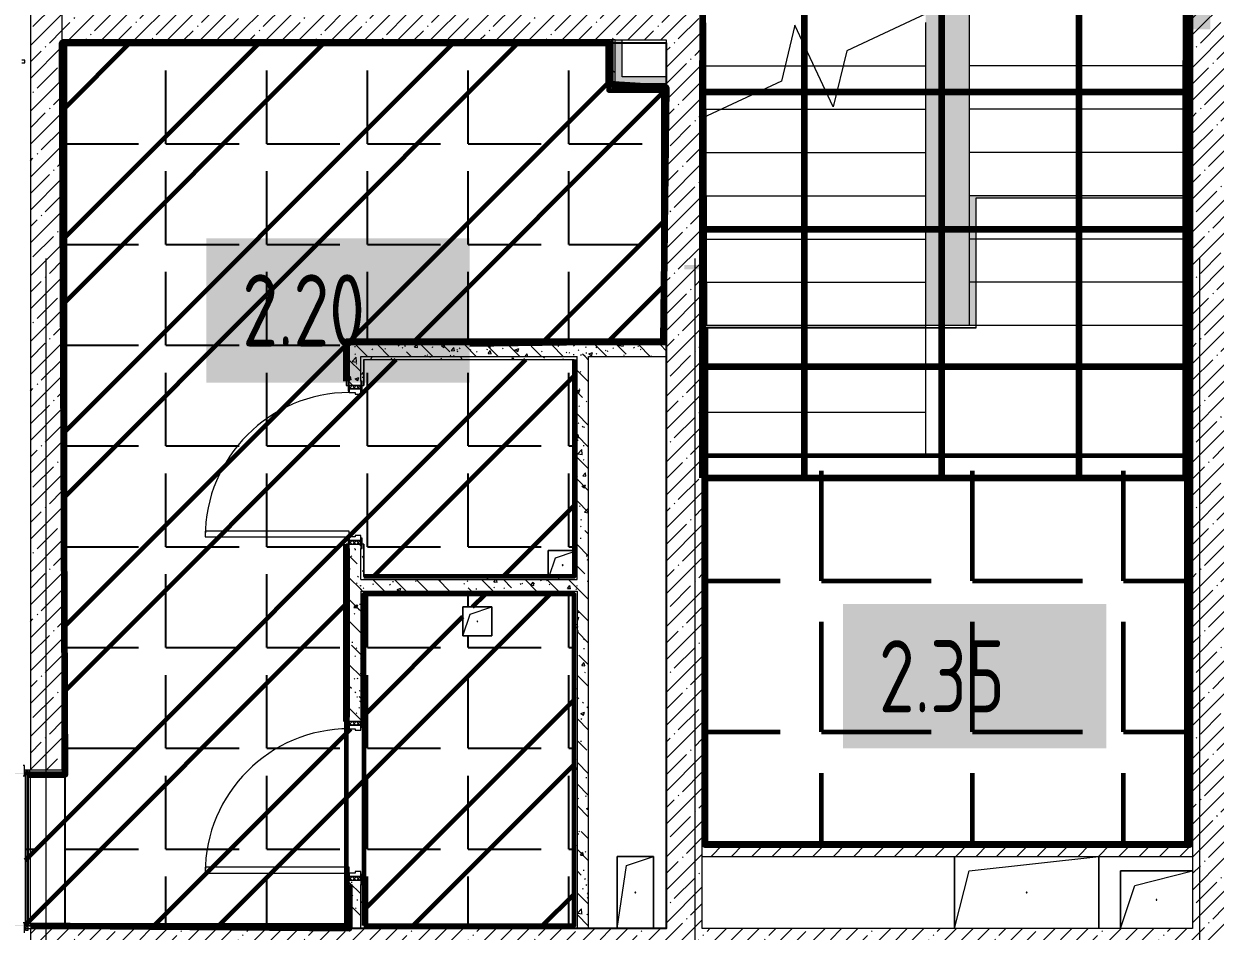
# Model space of a CAD drawing. Header units: millimetres. Extents: x -164500 to 426394, y -51911 to 102118.
# Drawn here: x 233476 to 241740, y 17252 to 23541 of the extents above; entities that cross this region are included whole.
import ezdxf

# ---------------------------------------------------------------- set-up
doc = ezdxf.new("R2010")
doc.units = ezdxf.units.MM
doc.layers.add('1.2) плитка КР3', color=160, linetype='Continuous')
for name, color, linetype, lineweight in [('1.4) Плинтус 5 вып', 6, 'Continuous', 60), ('196 1-3 этаж гидро изол', 6, 'Continuous', 60), ('336 лестницы', 150, 'Continuous', 120), ('370 ПК-1', 200, 'Continuous', 120), ('374 ПК-4', 211, 'Continuous', 120), ('469 плитка КР10 лестницы', 130, 'Continuous', 60), ('A-DOOR-2', 7, 'Continuous', 5), ('A-DOOR-FRAM-2', 7, 'Continuous', 5), ('A-FLOR', 7, 'Continuous', 9), ('A-GENM', 7, 'Continuous', 9), ('A-WALL', 7, 'Continuous', 5), ('I-WALL', 7, 'Continuous', 5), ('S-STRS', 7, 'Continuous', 9), ('S-STRS-MBND', 7, 'Continuous', 9), ('Оси', 7, 'Continuous', 9)]:
    doc.layers.add(name, color=color, linetype=linetype, lineweight=lineweight)
doc.layers.add('A-AREA-PATT-2', color=7, linetype='Continuous', lineweight=5, true_color=0xcde0ef, transparency=1)
for name, color, linetype, lineweight, true_color in [('A-DOOR-1', 7, 'Continuous', 5, 0xc0c0c0), ('A-DOOR-FRAM-1', 7, 'Continuous', 5, 0xc0c0c0), ('A-WALL-1', 9, 'Continuous', 5, 0x808080), ('A-WALL-FNSH-1', 9, 'Continuous', 5, 0x808080)]:
    doc.layers.add(name, color=color, linetype=linetype, lineweight=lineweight, true_color=true_color)
doc.styles.add('СПДС', font='ГОСТ тип А.ttf', dxfattribs={"width": 0.9})
pattern_1 = [(45, (148772.12, -0.94), (-114.04925, 114.04925), []), (45, (148886.17, -0.94), (-114.04925, 114.04925), [201.612, -40.322, 6.706, -33.617])]
pattern_2 = [(135, (148772.12, -0.94), (-150.8683, -150.8683), [213.36, -35.56, 7.112, -35.56]), (135, (148772.12, 149.83), (-150.8683, -150.8683), []), (50, (148772.12, -0.94), (255.05767, -22.3145), [26.67, -293.37]), (355, (148772.12, -0.94), (-49.3404, 267.47914), [21.336, -234.696]), (100.451, (148793.38, -2.8), (205.71947, 245.16356), [22.666, -249.326]), (46.184, (148772.12, 70.18), (379.511, -58.86), [40.005, -440.055]), (96.636, (148803.75, 65.27), (332.3634, 346.3991), [33.999, -373.989]), (351.184, (148772.12, 70.18), (332.3669, 346.3953), [32.004, -352.044]), (21, (148807.68, 52.4), (212.26017, -143.1711), [26.67, -293.37]), (326, (148807.68, 52.4), (86.5224, 257.8632), [21.336, -234.696]), (71.451, (148825.37, 40.47), (298.78395, 114.6901), [22.666, -249.326]), (37.5, (148772.12, -0.94), (4.32385, 118.37751), [6.706, -225.146, 6.706, -231.546, -235.585]), (37.5, (148772.12, -0.94), (4.32385, 118.37751), [-470.103, 6.706, -228.879]), (7.5, (148772.12, -0.94), (93.54758, 140.2533), [6.706, -129.134, 6.706, -219.812, -89.789]), (7.5, (148772.12, -0.94), (93.54758, 140.2533), [-362.356, 6.706, -83.083]), (327.5, (148692.82, -0.94), (189.82734, -8.02019), [6.706, -82.194, 6.706, -270.662, -368.046]), (327.5, (148692.82, -0.94), (189.82734, -8.02019), [-366.268, 6.706, -361.34]), (317.5, (148657.26, -0.94), (207.38114, 35.59764), [6.706, -108.864, 6.706, -177.495, -261.366]), (317.5, (148657.26, -0.94), (207.38114, 35.59764), [-299.771, 6.706, -254.66])]
pattern_3 = [(0, (148772.123, -0.94), (243.84, 60.96), [20.117, -162.763, 20.117, -162.763, -975.36]), (0, (148772.123, -0.94), (243.84, 60.96), [-365.76, 20.117, -345.643, 20.117, -162.763, -426.72]), (0, (148772.123, -0.94), (243.84, 60.96), [-914.4, 20.117, -101.803, 20.117, -284.683]), (120, (148863.563, 29.54), (-174.71291, 180.691634), [20.117, -162.763, 20.117, -162.763, -975.36]), (120, (148863.563, 29.54), (-174.71291, 180.691634), [-365.76, 20.117, -345.643, 20.117, -162.763, -426.72]), (120, (148863.563, 29.54), (-174.71291, 180.691634), [-914.4, 20.117, -101.803, 20.117, -284.683]), (240, (148894.043, 151.46), (-69.12709, -241.651634), [20.117, -162.763, 20.117, -162.763, -975.36]), (240, (148894.043, 151.46), (-69.12709, -241.651634), [-365.76, 20.117, -345.643, 20.117, -162.763, -426.72]), (240, (148894.043, 151.46), (-69.12709, -241.651634), [-914.4, 20.117, -101.803, 20.117, -284.683])]
pattern_4 = [(45, (148772.12, -0.94), (-212.132, 212.132), []), (135, (148772.12, -0.94), (-212.132, -212.132), [])]

# ---------------------------------------------------------------- blocks, each defined once
blk = doc.blocks.new('GM_Отверстие прямоугольное _в плите_ - Отверстие-21984622-Объем проектирования 2 этажа')
at = {"layer": 'A-GENM'}
for p, q in [((-500, -250), (-500, 250)), ((-500, 250), (-500, -250)), ((-400, 150), (500, 250)), ((500, 250), (500, -250)), ((500, -250), (500, 250)), ((-500, -250), (-400, 150))]:
    blk.add_line(p, q, dxfattribs=at)
for start, end in [(360, 180), (180, 360)]:
    blk.add_arc((0, 0), 2.5, start, end, dxfattribs=at)
blk = doc.blocks.new('GM_Отверстие прямоугольное _в плите_ - Отверстие-V383-Объем проектирования 2 этажа')
at = {"layer": 'A-GENM'}
for p, q in [((-125, -250), (-125, 250)), ((-125, 250), (125, 250)), ((125, 250), (-125, 250)), ((-125, 250), (-125, -250)), ((-62.5, 187.5), (125, 250)), ((125, 250), (125, -250)), ((125, -250), (125, 250)), ((-125, -250), (-62.5, 187.5))]:
    blk.add_line(p, q, dxfattribs=at)
for start, end in [(360, 180), (180, 360)]:
    blk.add_arc((0, 0), 2.5, start, end, dxfattribs=at)
blk = doc.blocks.new('GM_Отверстие прямоугольное _в плите_ - Отверстие-V385-Объем проектирования 2 этажа')
at = {"layer": 'A-GENM'}
for p, q in [((-100, -80), (-100, 100)), ((-100, 100), (80, 100)), ((80, 100), (-100, 100)), ((-100, 100), (-100, -80)), ((-50, 50), (80, 93.3)), ((-93.3, -80), (-50, 50))]:
    blk.add_line(p, q, dxfattribs=at)
for start, end in [(360, 180), (180, 360)]:
    blk.add_arc((0, 0), 2.5, start, end, dxfattribs=at)
blk = doc.blocks.new('GM_Отверстие прямоугольное _в плите_ - Отверстие-21604341-Объем проектирования 2 этажа')
at = {"layer": 'A-GENM'}
for p, q in [((-100, -100), (-100, 100)), ((-100, 100), (100, 100)), ((100, 100), (-100, 100)), ((-100, 100), (-100, -100)), ((-50, 50), (100, 100)), ((100, 100), (100, -100)), ((100, -100), (100, 100)), ((-100, -100), (-50, 50)), ((100, -100), (-100, -100)), ((-100, -100), (100, -100))]:
    blk.add_line(p, q, dxfattribs=at)
for start, end in [(360, 180), (180, 360)]:
    blk.add_arc((0, 0), 2.5, start, end, dxfattribs=at)
blk = doc.blocks.new('GM_Отверстие прямоугольное _в плите_ - Отверстие-21958731-Объем проектирования 2 этажа')
at = {"layer": 'A-GENM'}
for p, q in [((-250, -200), (-250, 200)), ((-250, 200), (250, 200)), ((250, 200), (-250, 200)), ((-250, 200), (-250, -200)), ((-150, 100), (250, 200)), ((-250, -200), (-150, 100))]:
    blk.add_line(p, q, dxfattribs=at)
for start, end in [(360, 180), (180, 360)]:
    blk.add_arc((0, 0), 2.5, start, end, dxfattribs=at)

msp = doc.modelspace()

# ---------------------------------------------------------------- hatches: boundary and pattern name
at = {"layer": '1.2) плитка КР3'}
h = msp.add_hatch(dxfattribs=at)
h.set_pattern_fill('ANGLE', color=256, scale=100)
h.set_pattern_definition([(0, (233763.1, 23408.06), (0, 698.5), [508, -190.5]), (90, (233763.1, 23408.06), (-698.5, 4e-14), [508, -190.5])])
h.paths.add_polyline_path([(237531.123, 23408.058), (233763.123, 23408.058), (233763.123, 17290.059), (235712.836, 17290.059), (235712.836, 17604.481), (235729.086, 17654.481), (235773.836, 17654.481), (235773.836, 17664.481), (235813.836, 17664.481), (235813.836, 17644.481), (235821.836, 17644.481), (235821.836, 17604.481), (235833.836, 17604.481), (235834.836, 17604.481), (235834.836, 17290.059), (237292.836, 17290.059), (237292.836, 19588.058), (235834.836, 19588.058), (235834.836, 18704.481), (235821.836, 18664.481), (235813.836, 18664.481), (235813.836, 18644.481), (235773.836, 18644.481), (235773.836, 18654.481), (235733.836, 18654.481), (235733.836, 18664.481), (235725.836, 18664.481), (235725.836, 18704.481), (235713.836, 18704.481), (235712.836, 18704.481), (235712.836, 19934.896), (235729.086, 19984.896), (235773.836, 19984.896), (235773.836, 19994.896), (235813.836, 19994.896), (235813.836, 19974.896), (235821.836, 19974.896), (235821.836, 19934.896), (235833.836, 19934.896), (235834.836, 19934.896), (235834.836, 19710.058), (237113.836, 19710.058), (237113.836, 19889.058), (237292.836, 19889.058), (237292.836, 21213.896), (235834.836, 21213.896), (235834.836, 21034.896), (235821.836, 20994.896), (235813.836, 20994.896), (235813.836, 20974.896), (235773.836, 20974.896), (235773.836, 20984.896), (235733.836, 20984.896), (235733.836, 20994.896), (235725.836, 20994.896), (235725.836, 21034.896), (235713.836, 21034.896), (235712.836, 21034.896), (235712.836, 21335.896), (237911.123, 21335.896), (237911.123, 23078.058), (237531.123, 23078.058)])
h.paths.add_polyline_path([(236522.123, 19499.058), (236722.123, 19499.058), (236722.123, 19299.058), (236522.123, 19299.058)], flags=16)
h.paths.add_polyline_path([(236624.623, 19399.058, -1), (236619.623, 19399.058, -1)], flags=0)
h.paths.add_polyline_path([(233763.123, 18347.558), (233487.123, 18347.558), (233487.123, 17290.059), (233763.123, 17290.059)])
at = {"layer": '196 1-3 этаж гидро изол'}
h = msp.add_hatch(dxfattribs=at)
h.set_pattern_fill('ANSI32', color=256, scale=100)
h.set_pattern_definition([(45, (233763.1, 23408.1), (-673.52, 673.52), []), (45, (234212.1, 23408.1), (-673.52, 673.52), [])])
h.paths.add_polyline_path([(237531.123, 23408.058), (233763.123, 23408.058), (233763.123, 17290.059), (235712.836, 17290.059), (235712.836, 17604.481), (235729.086, 17654.481), (235773.836, 17654.481), (235773.836, 17664.481), (235813.836, 17664.481), (235813.836, 17644.481), (235821.836, 17644.481), (235821.836, 17604.481), (235833.836, 17604.481), (235834.836, 17604.481), (235834.836, 17290.059), (237292.836, 17290.059), (237292.836, 19588.058), (235834.836, 19588.058), (235834.836, 18704.481), (235821.836, 18664.481), (235813.836, 18664.481), (235813.836, 18644.481), (235773.836, 18644.481), (235773.836, 18654.481), (235733.836, 18654.481), (235733.836, 18664.481), (235725.836, 18664.481), (235725.836, 18704.481), (235713.836, 18704.481), (235712.836, 18704.481), (235712.836, 19934.896), (235729.086, 19984.896), (235773.836, 19984.896), (235773.836, 19994.896), (235813.836, 19994.896), (235813.836, 19974.896), (235821.836, 19974.896), (235821.836, 19934.896), (235833.836, 19934.896), (235834.836, 19934.896), (235834.836, 19710.058), (237113.836, 19710.058), (237113.836, 19889.058), (237292.836, 19889.058), (237292.836, 21213.896), (235834.836, 21213.896), (235834.836, 21034.896), (235821.836, 20994.896), (235813.836, 20994.896), (235813.836, 20974.896), (235773.836, 20974.896), (235773.836, 20984.896), (235733.836, 20984.896), (235733.836, 20994.896), (235725.836, 20994.896), (235725.836, 21034.896), (235713.836, 21034.896), (235712.836, 21034.896), (235712.836, 21335.896), (237911.123, 21335.896), (237911.123, 23078.058), (237531.123, 23078.058)])
h.paths.add_polyline_path([(236522.123, 19499.058), (236722.123, 19499.058), (236722.123, 19299.058), (236522.123, 19299.058)], flags=16)
h.paths.add_polyline_path([(236624.623, 19399.058, -1), (236619.623, 19399.058, -1)], flags=0)
h.paths.add_polyline_path([(233763.123, 18347.558), (233487.123, 18347.558), (233487.123, 17290.059), (233763.123, 17290.059)])
at = {"layer": '336 лестницы'}
h = msp.add_hatch(dxfattribs=at)
h.set_pattern_fill('ANSI37', color=256, scale=300, angle=45)
h.set_pattern_definition([(90, (205553.1, 26879), (-952.5, 0), []), (180, (205553.1, 26879), (-6e-14, -952.5), [])])
h.paths.add_polyline_path([(238182.123, 20392.834), (241535.842, 20392.834), (241538.167, 26183.416), (238184.449, 26183.416)])
at = {"layer": '469 плитка КР10 лестницы'}
h = msp.add_hatch(dxfattribs=at)
h.set_pattern_fill('ANGLE', color=256, scale=150)
h.set_pattern_definition([(0, (354260.5, 27014.1), (0, 1047.75), [762, -285.75]), (90, (354260.5, 27014.1), (-1047.75, 6e-14), [762, -285.75])])
h.paths.add_polyline_path([(238203.123, 20549.058), (241539.236, 20549.058), (241539.236, 17849.059), (238203.123, 17849.059)])
at = {"layer": 'A-AREA-PATT-2'}
h = msp.add_hatch(color=256, dxfattribs=at)
h.paths.add_polyline_path([(240003.176, 21449.058), (240082.123, 21449.058), (240082.123, 22334.058), (241561.623, 22334.058), (241561.623, 22349.058), (240032.123, 22349.058), (240032.123, 25349.058), (239732.123, 25349.058), (239732.123, 21449.058)])
h.paths.add_polyline_path([(238125.999, 21838.564), (238182.123, 21838.564), (238182.123, 21869.469), (238057.123, 21869.469), (238057.123, 21838.564)])
h.paths.add_polyline_path([(241582.123, 23503.648), (241707.123, 23503.648), (241707.123, 24028.648), (241582.123, 24028.648), (241582.123, 23954.679)])
h.paths.add_polyline_path([(238743.29, 26394.058), (241561.623, 26394.058), (241561.623, 26418.558), (238202.623, 26418.558), (238202.623, 26394.058), (238652.29, 26394.058)])
h = msp.add_hatch(color=256, dxfattribs=at)
h.paths.add_polyline_path([(233362.123, 17289.559), (233472.123, 17289.559), (233472.123, 17294.059), (233362.123, 17294.059)])
h.paths.add_polyline_path([(233487.123, 18337.558), (233507.123, 18337.558), (233507.123, 18348.058), (233487.123, 18348.058), (233487.123, 18344.059)])
h.paths.add_polyline_path([(233362.123, 18344.059), (233472.123, 18344.059), (233472.123, 18348.058), (233362.123, 18348.058)])
at = {"layer": 'A-DOOR-2'}
h = msp.add_hatch(dxfattribs=at)
h.set_pattern_fill('FP_199', color=256, angle=90, style=0, pattern_type=2)
h.set_pattern_definition([(225, (235669.151, 22223.807), (14.14214, -14.14214), []), (315, (235669.151, 22223.807), (14.14214, 14.14214), [])])
h.paths.add_polyline_path([(235811.043, 21009.896), (235813.836, 21009.896), (235813.836, 21034.896), (235733.836, 21034.896), (235733.836, 21009.896), (235794.408, 21009.896)])
h = msp.add_hatch(dxfattribs=at)
h.set_pattern_fill('FP_199', color=256, angle=90, style=0, pattern_type=2)
h.set_pattern_definition([(225, (235669.151, 19893.392), (14.14214, -14.14214), []), (315, (235669.151, 19893.392), (14.14214, 14.14214), [])])
h.paths.add_polyline_path([(235811.043, 18679.481), (235813.836, 18679.481), (235813.836, 18704.481), (235733.836, 18704.481), (235733.836, 18679.481), (235794.408, 18679.481)])
at = {"layer": 'A-DOOR-FRAM-2'}
h = msp.add_hatch(dxfattribs=at)
h.set_pattern_fill('FP_200', color=256, angle=90, style=0, pattern_type=2)
h.set_pattern_definition([(135, (235669.151, 20101.012), (-14.1421, -14.1421), []), (225, (235669.151, 20101.012), (14.1421, -14.1421), [])])
h.paths.add_polyline_path([(235733.836, 19934.896), (235813.836, 19934.896), (235811.613, 19959.896), (235733.836, 19959.896)])
h = msp.add_hatch(dxfattribs=at)
h.set_pattern_fill('FP_200', color=256, angle=90, style=0, pattern_type=2)
h.set_pattern_definition([(135, (235669.151, 17770.597), (-14.1421, -14.1421), []), (225, (235669.151, 17770.597), (14.1421, -14.1421), [])])
h.paths.add_polyline_path([(235733.836, 17604.481), (235813.836, 17604.481), (235811.613, 17629.481), (235733.836, 17629.481)])
at = {"layer": 'I-WALL'}
h = msp.add_hatch(dxfattribs=at)
h.set_pattern_fill('FP_1', color=256, style=0, pattern_type=2)
h.set_pattern_definition(pattern_1)
h.paths.add_polyline_path([(233522.123, 18369.059), (233742.123, 18369.059), (233742.123, 27099.058), (233522.123, 27099.058), (233522.123, 18436.813)])
h = msp.add_hatch(dxfattribs=at)
h.set_pattern_fill('FP_1', color=256, style=0, pattern_type=2)
h.set_pattern_definition(pattern_1)
h.paths.add_polyline_path([(238182.123, 17269.059), (238182.123, 27099.058), (237932.123, 27099.058), (237932.123, 17269.059), (238159.44, 17269.059)])
h = msp.add_hatch(dxfattribs=at)
h.set_pattern_fill('FP_1', color=256, style=0, pattern_type=2)
h.set_pattern_definition(pattern_1)
h.paths.add_polyline_path([(241822.123, 21399.059), (241832.123, 21399.059), (241832.123, 27099.058), (241582.123, 27099.058), (241582.123, 21549.059), (241802.123, 21549.059), (241802.123, 21399.059)])
h = msp.add_hatch(dxfattribs=at)
h.set_pattern_fill('FP_1', color=256, style=0, pattern_type=2)
h.set_pattern_definition(pattern_1)
h.paths.add_polyline_path([(237896.821, 23429.058), (237932.123, 23429.058), (237932.123, 23679.058), (233742.123, 23679.058), (233742.996, 23429.058), (237780.533, 23429.058)])
h = msp.add_hatch(dxfattribs=at)
h.set_pattern_fill('FP_191', color=256, style=0, pattern_type=2)
h.set_pattern_definition(pattern_3)
h.paths.add_polyline_path([(234889.595, 23409.058), (237532.123, 23409.058), (237532.123, 23429.058), (233742.123, 23429.058), (233742.123, 23409.058), (234094.011, 23409.058)])
h = msp.add_hatch(dxfattribs=at)
h.set_pattern_fill('FP_191', color=256, style=0, pattern_type=2)
h.set_pattern_definition(pattern_3)
h.paths.add_polyline_path([(233762.123, 18369.059), (233761.896, 23408.07), (233742.123, 23409.058), (233742.123, 18369.059)])
h = msp.add_hatch(dxfattribs=at)
h.set_pattern_fill('FP_191', color=256, style=0, pattern_type=2)
h.set_pattern_definition(pattern_3)
h.paths.add_polyline_path([(237532.123, 23079.058), (237552.123, 23079.058), (237550.941, 23427.817), (237532.123, 23406.95), (237532.123, 23079.434)])
h.paths.add_polyline_path([(237532.123, 23409.058), (237552.123, 23429.058), (237532.123, 23429.058), (237532.123, 23415.901)])
h = msp.add_hatch(dxfattribs=at)
h.set_pattern_fill('FP_192', color=256, style=0, pattern_type=2)
h.set_pattern_definition(pattern_4)
h.paths.add_polyline_path([(237552.123, 23099.058), (237564.623, 23099.058), (237564.623, 23429.058), (237552.123, 23429.058), (237552.123, 23155.73)])
h = msp.add_hatch(dxfattribs=at)
h.set_pattern_fill('FP_192', color=256, style=0, pattern_type=2)
h.set_pattern_definition(pattern_4)
h.paths.add_polyline_path([(237564.623, 23111.558), (237577.123, 23111.558), (237577.123, 23429.058), (237564.623, 23429.058), (237564.623, 23155.73)])
for points in [[(237577.123, 23124.058), (237627.123, 23124.058), (237627.123, 23429.058), (237577.123, 23429.058), (237577.123, 23155.73)], [(237780.533, 23124.058), (237932.123, 23124.058), (237932.123, 23174.058), (237627.123, 23174.058), (237627.123, 23124.058)]]:
    msp.add_hatch(color=256, dxfattribs=at).paths.add_polyline_path(points)
h = msp.add_hatch(dxfattribs=at)
h.set_pattern_fill('FP_191', color=256, style=0, pattern_type=2)
h.set_pattern_definition(pattern_3)
h.paths.add_polyline_path([(237556.383, 23079.058), (237912.123, 23079.058), (237912.123, 23099.058), (237552.123, 23099.058), (237552.123, 23079.058)])
h = msp.add_hatch(dxfattribs=at)
h.set_pattern_fill('FP_192', color=256, style=0, pattern_type=2)
h.set_pattern_definition(pattern_4)
h.paths.add_polyline_path([(237899.108, 23099.058), (237932.123, 23099.058), (237932.123, 23111.558), (237564.623, 23111.558), (237564.623, 23099.058), (237780.533, 23099.058)])
h = msp.add_hatch(dxfattribs=at)
h.set_pattern_fill('FP_192', color=256, style=0, pattern_type=2)
h.set_pattern_definition(pattern_4)
h.paths.add_polyline_path([(237780.533, 23111.558), (237932.123, 23111.558), (237932.123, 23124.058), (237577.123, 23124.058), (237577.123, 23111.558), (237627.123, 23111.558)])
h = msp.add_hatch(dxfattribs=at)
h.set_pattern_fill('FP_191', color=256, style=0, pattern_type=2)
h.set_pattern_definition(pattern_3)
h.paths.add_polyline_path([(237932.123, 21334.896), (237932.123, 23099.058), (237912.123, 23078.058), (237912.123, 21335.896), (237927.818, 21335.111)])
h.paths.add_polyline_path([(237912.123, 23079.058), (237932.123, 23099.058), (237912.123, 23099.058)])
h = msp.add_hatch(dxfattribs=at)
h.set_pattern_fill('FP_1', color=256, style=0, pattern_type=2)
h.set_pattern_definition(pattern_1)
h.paths.add_polyline_path([(241755.572, 13619.059), (241772.123, 13619.059), (241772.123, 13627.059), (241802.123, 13627.059), (241802.123, 21549.059), (241582.123, 21549.059), (241582.123, 13619.059)])
h = msp.add_hatch(dxfattribs=at)
h.set_pattern_fill('FP_191', color=256, style=0, pattern_type=2)
h.set_pattern_definition(pattern_3)
h.paths.add_polyline_path([(235733.836, 17289.059), (235733.836, 17574.481), (235725.836, 17574.481), (235725.836, 17604.481), (235713.836, 17604.481), (235713.836, 17289.059), (235725.836, 17289.059)])
h.paths.add_polyline_path([(235725.836, 18704.481), (235725.836, 18734.481), (235733.836, 18734.481), (235733.349, 19904.896), (235725.836, 19904.896), (235725.836, 19934.896), (235713.836, 19934.896), (235713.836, 18704.481)])
h.paths.add_polyline_path([(235725.836, 21034.896), (235725.836, 21064.896), (235733.836, 21064.896), (235733.836, 21334.896), (235713.836, 21334.896), (235713.836, 21034.896)])
h = msp.add_hatch(dxfattribs=at)
h.set_pattern_fill('FP_191', color=256, style=0, pattern_type=2)
h.set_pattern_definition(pattern_3)
h.paths.add_polyline_path([(237932.123, 21314.896), (237930.681, 21334.896), (235733.836, 21334.896), (235733.836, 21314.896), (237780.533, 21314.896)])
h = msp.add_hatch(dxfattribs=at)
h.set_pattern_fill('FP_41', color=256, style=0, pattern_type=2)
h.set_pattern_definition(pattern_2)
h.paths.add_polyline_path([(237932.123, 21234.896), (237932.123, 21314.896), (235733.836, 21314.896), (235733.836, 21234.896), (237912.123, 21234.896)])
h = msp.add_hatch(dxfattribs=at)
h.set_pattern_fill('FP_41', color=256, style=0, pattern_type=2)
h.set_pattern_definition(pattern_2)
h.paths.add_polyline_path([(235733.836, 17269.059), (235813.836, 17269.059), (235813.836, 17604.481), (235733.836, 17604.481), (235733.836, 17289.059)])
h.paths.add_polyline_path([(235733.836, 18704.481), (235813.836, 18704.481), (235813.836, 19934.896), (235733.836, 19934.896), (235733.836, 18734.481)])
h.paths.add_polyline_path([(235733.836, 21034.896), (235813.836, 21034.896), (235813.836, 21234.896), (235733.836, 21234.896), (235733.836, 21064.896)])
h = msp.add_hatch(dxfattribs=at)
h.set_pattern_fill('FP_191', color=256, style=0, pattern_type=2)
h.set_pattern_definition(pattern_3)
h.paths.add_polyline_path([(235813.836, 19689.058), (235833.836, 19710.058), (235833.836, 19934.896), (235821.836, 19934.896), (235821.836, 19904.896), (235813.836, 19904.896), (235813.836, 19709.058)])
h.paths.add_polyline_path([(235833.836, 19689.058), (235833.836, 19709.058), (235813.836, 19689.058), (235822.88, 19689.058)])
h.paths.add_polyline_path([(235813.836, 21234.896), (235833.836, 21214.896), (235833.836, 21234.896)])
h.paths.add_polyline_path([(235821.836, 21034.896), (235833.836, 21034.896), (235832.884, 21214.896), (235813.836, 21234.896), (235813.836, 21064.896), (235821.836, 21064.896), (235821.836, 21035.963)])
h = msp.add_hatch(dxfattribs=at)
h.set_pattern_fill('FP_191', color=256, style=0, pattern_type=2)
h.set_pattern_definition(pattern_3)
h.paths.add_polyline_path([(235833.836, 21214.896), (237292.836, 21214.896), (237293.557, 21234.896), (235833.836, 21234.896)])
h = msp.add_hatch(dxfattribs=at)
h.set_pattern_fill('FP_191', color=256, style=0, pattern_type=2)
h.set_pattern_definition(pattern_3)
h.paths.add_polyline_path([(237313.836, 19709.058), (237313.836, 21234.896), (237293.836, 21213.896), (237293.836, 19710.058), (237309.691, 19709.266)])
h.paths.add_polyline_path([(237293.836, 21214.896), (237313.836, 21234.896), (237293.836, 21234.896), (237293.836, 21232.23)])
h = msp.add_hatch(dxfattribs=at)
h.set_pattern_fill('FP_41', color=256, style=0, pattern_type=2)
h.set_pattern_definition(pattern_2)
h.paths.add_polyline_path([(237393.836, 16179.059), (237393.836, 17049.059), (237313.836, 17049.059), (237313.836, 16179.059), (237366.073, 16179.059)])
h.paths.add_polyline_path([(237393.836, 17269.059), (237393.836, 21234.896), (237313.836, 21234.896), (237313.836, 17269.059)])
h = msp.add_hatch(dxfattribs=at)
h.set_pattern_fill('FP_41', color=256, style=0, pattern_type=2)
h.set_pattern_definition(pattern_2)
h.paths.add_polyline_path([(237313.836, 19609.058), (237313.836, 19689.058), (235813.836, 19689.058), (235813.836, 19609.058), (237313.147, 19609.058)])
h = msp.add_hatch(dxfattribs=at)
h.set_pattern_fill('FP_191', color=256, style=0, pattern_type=2)
h.set_pattern_definition(pattern_3)
h.paths.add_polyline_path([(237313.836, 19689.058), (237313.836, 19709.058), (237293.836, 19709.058), (237312.84, 19690.055)])
h.paths.add_polyline_path([(237313.836, 19689.058), (237292.836, 19709.058), (235833.836, 19709.058), (235833.836, 19689.058), (237312.788, 19689.058)])
h = msp.add_hatch(dxfattribs=at)
h.set_pattern_fill('FP_191', color=256, style=0, pattern_type=2)
h.set_pattern_definition(pattern_3)
h.paths.add_polyline_path([(237313.836, 19609.058), (235813.836, 19609.058), (235813.836, 19589.058), (237293.836, 19590.011), (237313.169, 19608.423)])
h.paths.add_polyline_path([(237313.836, 19589.058), (237313.17, 19608.392), (237293.836, 19589.058), (237312.852, 19589.058)])
h = msp.add_hatch(dxfattribs=at)
h.set_pattern_fill('FP_191', color=256, style=0, pattern_type=2)
h.set_pattern_definition(pattern_3)
h.paths.add_polyline_path([(235813.836, 17269.059), (235833.836, 17290.059), (235833.836, 17604.481), (235821.836, 17604.481), (235821.836, 17574.481), (235813.836, 17574.481), (235813.836, 17289.059)])
h.paths.add_polyline_path([(235833.836, 17269.059), (235833.836, 17289.059), (235813.836, 17269.059)])
h.paths.add_polyline_path([(235821.836, 18704.481), (235833.836, 18704.481), (235833.836, 19588.058), (235813.836, 19589.058), (235814.516, 18734.481), (235821.836, 18734.481)])
h = msp.add_hatch(dxfattribs=at)
h.set_pattern_fill('FP_191', color=256, style=0, pattern_type=2)
h.set_pattern_definition(pattern_3)
h.paths.add_polyline_path([(237313.836, 17289.059), (237312.852, 19589.058), (237293.836, 19589.058), (237293.836, 17290.059), (237305.708, 17289.465)])
h = msp.add_hatch(dxfattribs=at)
h.set_pattern_fill('FP_191', color=256, style=0, pattern_type=2)
h.set_pattern_definition(pattern_3)
h.paths.add_polyline_path([(233521.229, 18348.558), (233762.123, 18348.558), (233762.123, 18368.558), (233480.123, 18368.558), (233480.123, 18348.558)])
h = msp.add_hatch(dxfattribs=at)
h.set_pattern_fill('FP_22', color=256, style=0, pattern_type=2)
h.set_pattern_definition([(45, (148772.12, -0.94), (-70.71068, 70.71068), [])])
h.paths.add_polyline_path([(239662.836, 17769.059), (241582.123, 17769.059), (241582.123, 17849.059), (238182.123, 17849.059), (238182.123, 17769.059), (239430.101, 17769.059)])
h = msp.add_hatch(dxfattribs=at)
h.set_pattern_fill('FP_191', color=256, style=0, pattern_type=2)
h.set_pattern_definition(pattern_3)
h.paths.add_polyline_path([(233480.123, 17269.059), (235733.836, 17269.059), (235712.836, 17289.059), (233480.123, 17288.969)])
h.paths.add_polyline_path([(235733.836, 17269.059), (235733.836, 17289.059), (235713.836, 17289.059), (235729.79, 17273.105)])
h = msp.add_hatch(dxfattribs=at)
h.set_pattern_fill('FP_191', color=256, style=0, pattern_type=2)
h.set_pattern_definition(pattern_3)
h.paths.add_polyline_path([(236401.516, 17269.059), (237313.836, 17269.059), (237313.836, 17289.059), (235833.836, 17289.059), (235833.836, 17269.059), (236369.623, 17269.059)])
h = msp.add_hatch(dxfattribs=at)
h.set_pattern_fill('FP_1', color=256, style=0, pattern_type=2)
h.set_pattern_definition(pattern_1)
h.paths.add_polyline_path([(233742.123, 16079.059), (233742.123, 17269.059), (233522.123, 17269.059), (233522.123, 16079.059)])
h = msp.add_hatch(dxfattribs=at)
h.set_pattern_fill('FP_1', color=256, style=0, pattern_type=2)
h.set_pattern_definition(pattern_1)
h.paths.add_polyline_path([(235042.123, 17049.059), (235262.123, 17049.059), (235262.123, 17269.059), (233742.123, 17269.059), (233742.123, 17049.059), (234889.595, 17049.059)])
h = msp.add_hatch(dxfattribs=at)
h.set_pattern_fill('FP_1', color=256, style=0, pattern_type=2)
h.set_pattern_definition(pattern_1)
h.paths.add_polyline_path([(238322.123, 17049.059), (241582.123, 17049.059), (241582.123, 17269.059), (235262.123, 17269.059), (235262.123, 17049.059), (238203.123, 17049.059)])

# ---------------------------------------------------------------- linework, layer by layer
at = {"layer": '1.2) плитка КР3'}
for points in [[(233763.123, 23408.058), (237932.123, 23408.058), (237932.123, 17269.059), (233763.123, 17269.059)], [(233763.123, 18347.558), (233487.123, 18347.558), (233487.123, 17290.059), (233763.123, 17290.059)]]:
    msp.add_lwpolyline(points, close=True, dxfattribs=at)
msp.add_lwpolyline([(233507.123, 17329.059), (233507.123, 18357.558)], dxfattribs=at)
at = {"layer": '1.4) Плинтус 5 вып'}
msp.add_lwpolyline([(238203.123, 21450), (238182.123, 26849.058), (241279.623, 26828.058), (241279.623, 26419.058), (241561.123, 26419.058), (241561.123, 25349.058)], dxfattribs=at)
at = {"layer": '196 1-3 этаж гидро изол'}
for points in [[(233763.123, 18348.558), (233763.123, 23408.058), (237531.123, 23408.058), (237531.123, 23078.058), (237911.123, 23078.058), (237911.123, 21334.896), (236569.374, 21314.896)], [(237293.836, 21213.896), (237293.836, 19710.058), (235834.836, 19710.058)], [(235712.836, 19904.896), (235712.836, 17290.059), (233632.123, 17290.059)]]:
    msp.add_lwpolyline(points, dxfattribs=at)
msp.add_lwpolyline([(235834.836, 17290.059), (237292.836, 17290.059), (237292.836, 19588.058), (235834.836, 19588.058)], close=True, dxfattribs=at)
at = {"layer": '336 лестницы'}
msp.add_lwpolyline([(238182.123, 20392.834), (241535.842, 20392.834), (241538.167, 26183.416), (238184.449, 26183.416)], close=True, dxfattribs=at)
at = {"layer": '370 ПК-1'}
for points in [[(233507.123, 18337.558), (233763.123, 18337.558), (233742.123, 23409.058), (237531.123, 23408.058), (237532.123, 23124.058), (237932.123, 23099.058), (237911.123, 21335.896), (235712.836, 21335.896), (235712.836, 21064.896)], [(235712.836, 19934.896), (235712.836, 18704.481)], [(235733.836, 17574.481), (235733.836, 17269.059), (233522.123, 17289.059)]]:
    msp.add_lwpolyline(points, dxfattribs=at)
at = {"layer": '374 ПК-4'}
msp.add_lwpolyline([(241560.123, 25329.058), (241561.123, 17851.059), (238202.123, 17851.059), (238202.123, 21429.058)], dxfattribs=at)
at = {"layer": '469 плитка КР10 лестницы'}
msp.add_lwpolyline([(238203.123, 20549.058), (241539.236, 20549.058), (241539.236, 17849.059), (238203.123, 17849.059)], close=True, dxfattribs=at)
at = {"layer": 'A-DOOR-1'}
for p, q in [((235733.836, 20024.896), (234733.836, 20024.896)), ((234733.836, 20024.896), (234733.836, 19984.896)), ((235733.836, 19984.896), (235733.836, 20024.896)), ((234733.836, 19984.896), (235733.836, 19984.896)), ((235733.836, 17694.481), (234733.836, 17694.481)), ((234733.836, 17694.481), (234733.836, 17654.481)), ((235733.836, 17654.481), (235733.836, 17694.481)), ((234733.836, 17654.481), (235733.836, 17654.481))]:
    msp.add_line(p, q, dxfattribs=at)
for centre in [(235733.836, 19984.896), (235733.836, 17654.481)]:
    msp.add_arc(centre, 1000, 90, 180, dxfattribs=at)
at = {"layer": 'A-DOOR-FRAM-1'}
for p, q in [((235733.836, 21064.896), (235725.836, 21064.896)), ((235725.836, 21064.896), (235725.836, 20994.896)), ((235725.836, 20994.896), (235733.836, 20994.896)), ((235733.836, 20994.896), (235733.836, 21064.896)), ((235813.836, 21034.896), (235733.836, 21034.896)), ((235733.836, 21034.896), (235733.836, 21009.896)), ((235813.836, 21009.896), (235733.836, 21009.896)), ((235733.836, 21009.896), (235733.836, 20984.896)), ((235733.836, 21009.896), (235813.836, 21009.896)), ((235734.836, 21009.896), (235733.836, 21009.896)), ((235733.836, 21009.896), (235733.836, 20994.896)), ((235733.836, 20994.896), (235734.836, 20994.896)), ((235734.836, 20994.896), (235734.836, 21009.896)), ((235813.836, 21009.896), (235812.836, 21009.896)), ((235812.836, 21009.896), (235812.836, 20994.896)), ((235812.836, 20994.896), (235813.836, 20994.896)), ((235821.836, 21064.896), (235813.836, 21064.896)), ((235813.836, 21064.896), (235813.836, 20994.896)), ((235813.836, 21009.896), (235813.836, 21034.896)), ((235813.836, 20974.896), (235813.836, 21009.896)), ((235813.836, 20994.896), (235813.836, 21009.896)), ((235813.836, 20994.896), (235821.836, 20994.896)), ((235821.836, 20994.896), (235821.836, 21064.896)), ((235733.836, 20984.896), (235773.836, 20984.896)), ((235773.836, 20984.896), (235773.836, 20974.896)), ((235773.836, 20974.896), (235813.836, 20974.896)), ((235733.836, 19974.896), (235725.836, 19974.896)), ((235725.836, 19974.896), (235725.836, 19904.896)), ((235733.836, 19984.896), (235733.836, 19959.896)), ((235773.836, 19984.896), (235733.836, 19984.896)), ((235734.836, 19974.896), (235733.836, 19974.896)), ((235733.836, 19974.896), (235733.836, 19959.896)), ((235733.836, 19904.896), (235733.836, 19974.896)), ((235733.836, 19959.896), (235813.836, 19959.896)), ((235813.836, 19959.896), (235733.836, 19959.896)), ((235733.836, 19959.896), (235733.836, 19934.896)), ((235733.836, 19959.896), (235734.836, 19959.896)), ((235733.836, 19934.896), (235813.836, 19934.896)), ((235734.836, 19959.896), (235734.836, 19974.896)), ((235813.836, 19994.896), (235773.836, 19994.896)), ((235773.836, 19994.896), (235773.836, 19984.896)), ((235813.836, 19974.896), (235812.836, 19974.896)), ((235812.836, 19974.896), (235812.836, 19959.896)), ((235812.836, 19959.896), (235813.836, 19959.896)), ((235813.836, 19959.896), (235813.836, 19994.896)), ((235813.836, 19959.896), (235813.836, 19974.896)), ((235821.836, 19974.896), (235813.836, 19974.896)), ((235813.836, 19974.896), (235813.836, 19904.896)), ((235813.836, 19934.896), (235813.836, 19959.896)), ((235821.836, 19904.896), (235821.836, 19974.896)), ((235725.836, 19904.896), (235733.836, 19904.896)), ((235813.836, 19904.896), (235821.836, 19904.896)), ((235733.836, 18734.481), (235725.836, 18734.481)), ((235725.836, 18734.481), (235725.836, 18664.481)), ((235733.836, 18664.481), (235733.836, 18734.481)), ((235813.836, 18704.481), (235733.836, 18704.481)), ((235733.836, 18704.481), (235733.836, 18679.481)), ((235813.836, 18679.481), (235733.836, 18679.481)), ((235733.836, 18679.481), (235733.836, 18654.481)), ((235733.836, 18679.481), (235813.836, 18679.481)), ((235734.836, 18679.481), (235733.836, 18679.481)), ((235733.836, 18679.481), (235733.836, 18664.481)), ((235734.836, 18664.481), (235734.836, 18679.481)), ((235813.836, 18679.481), (235812.836, 18679.481)), ((235812.836, 18679.481), (235812.836, 18664.481)), ((235821.836, 18734.481), (235813.836, 18734.481)), ((235813.836, 18734.481), (235813.836, 18664.481)), ((235813.836, 18679.481), (235813.836, 18704.481)), ((235813.836, 18644.481), (235813.836, 18679.481)), ((235813.836, 18664.481), (235813.836, 18679.481)), ((235821.836, 18664.481), (235821.836, 18734.481)), ((235725.836, 18664.481), (235733.836, 18664.481)), ((235733.836, 18664.481), (235734.836, 18664.481)), ((235733.836, 18654.481), (235773.836, 18654.481)), ((235773.836, 18654.481), (235773.836, 18644.481)), ((235773.836, 18644.481), (235813.836, 18644.481)), ((235812.836, 18664.481), (235813.836, 18664.481)), ((235813.836, 18664.481), (235821.836, 18664.481)), ((233480.123, 18399.059), (233472.123, 18399.059)), ((233480.123, 18329.059), (233480.123, 18399.059)), ((233472.123, 18329.059), (233480.123, 18329.059)), ((235733.836, 17644.481), (235725.836, 17644.481)), ((235725.836, 17644.481), (235725.836, 17574.481)), ((235733.836, 17654.481), (235733.836, 17629.481)), ((235773.836, 17654.481), (235733.836, 17654.481)), ((235734.836, 17644.481), (235733.836, 17644.481)), ((235733.836, 17644.481), (235733.836, 17629.481)), ((235733.836, 17574.481), (235733.836, 17644.481)), ((235733.836, 17629.481), (235813.836, 17629.481)), ((235813.836, 17629.481), (235733.836, 17629.481)), ((235733.836, 17629.481), (235733.836, 17604.481)), ((235733.836, 17629.481), (235734.836, 17629.481)), ((235733.836, 17604.481), (235813.836, 17604.481)), ((235734.836, 17629.481), (235734.836, 17644.481)), ((235813.836, 17664.481), (235773.836, 17664.481)), ((235773.836, 17664.481), (235773.836, 17654.481)), ((235813.836, 17644.481), (235812.836, 17644.481)), ((235812.836, 17644.481), (235812.836, 17629.481)), ((235812.836, 17629.481), (235813.836, 17629.481)), ((235813.836, 17629.481), (235813.836, 17664.481)), ((235813.836, 17629.481), (235813.836, 17644.481)), ((235821.836, 17644.481), (235813.836, 17644.481)), ((235813.836, 17644.481), (235813.836, 17574.481)), ((235813.836, 17604.481), (235813.836, 17629.481)), ((235821.836, 17574.481), (235821.836, 17644.481)), ((235725.836, 17574.481), (235733.836, 17574.481)), ((235813.836, 17574.481), (235821.836, 17574.481)), ((233480.123, 17309.059), (233472.123, 17309.059)), ((233480.123, 17239.059), (233480.123, 17309.059))]:
    msp.add_line(p, q, dxfattribs=at)
at = {"layer": 'A-FLOR'}
for p, q in [((237932.123, 23430), (237932.123, 23185)), ((237932.123, 23429.058), (237932.123, 23184.059)), ((240082.123, 21435), (240082.123, 22335)), ((240082.123, 22335), (241582.123, 22335)), ((240082.123, 21434.058), (240082.123, 22334.058)), ((240082.123, 22334.058), (241582.123, 22334.058)), ((241582.123, 22335), (241582.123, 17871)), ((241582.123, 22334.058), (241582.123, 17870.059)), ((241582.123, 21450), (238182.123, 21450)), ((241582.123, 21449.058), (238182.123, 21449.058)), ((238182.123, 21435), (240082.123, 21435)), ((238182.123, 21434.058), (240082.123, 21434.058)), ((238203.123, 21450), (238203.123, 17871)), ((238203.123, 21449.058), (238203.123, 17870.059)), ((233522.123, 17290), (233522.123, 18349.5)), ((233522.123, 17289.059), (233522.123, 18348.558)), ((241582.123, 17871), (238203.123, 17871)), ((241582.123, 17870.059), (238203.123, 17870.059))]:
    msp.add_line(p, q, dxfattribs=at)
at = {"layer": 'A-WALL'}
for p, q in [((233742.123, 18369.059), (233742.123, 26849.058)), ((237577.123, 23429.058), (233762.123, 23429.058)), ((233762.123, 23429.058), (233762.123, 18369.059)), ((237532.123, 23079.058), (237532.123, 23409.058)), ((237564.623, 23111.558), (237564.623, 23429.058)), ((237577.123, 23124.058), (237577.123, 23429.058)), ((237912.123, 23079.058), (237532.123, 23079.058)), ((237932.123, 23111.558), (237564.623, 23111.558)), ((237932.123, 23124.058), (237577.123, 23124.058)), ((237912.123, 23079.058), (237912.123, 21334.896)), ((237932.123, 23111.558), (237932.123, 21334.896)), ((235733.836, 21314.896), (235733.836, 21064.896)), ((235813.836, 21234.896), (237313.836, 21234.896)), ((235813.836, 21064.896), (235813.836, 21234.896)), ((235833.836, 21214.896), (235833.836, 21034.896)), ((237293.836, 19710.058), (237293.836, 21214.896)), ((237313.836, 19689.058), (237313.836, 21234.896)), ((235833.836, 19934.896), (235833.836, 19709.058)), ((235733.836, 19904.896), (235733.836, 18734.481)), ((235813.836, 19689.058), (235813.836, 19904.896)), ((235813.836, 19689.058), (237313.836, 19689.058)), ((237293.836, 19709.058), (235833.836, 19709.058)), ((235813.836, 19609.058), (235813.836, 18734.481)), ((237293.836, 19589.058), (235833.836, 19589.058)), ((235833.836, 19589.058), (235833.836, 18704.481)), ((237293.836, 17289.059), (237293.836, 19589.058)), ((237313.836, 19609.058), (237313.836, 17269.059)), ((235833.836, 17604.481), (235833.836, 17289.059)), ((235733.836, 17269.059), (235733.836, 17574.481)), ((235813.836, 17269.059), (235813.836, 17574.481)), ((233480.123, 17289.059), (235713.836, 17289.059)), ((237293.836, 17289.059), (235833.836, 17289.059))]:
    msp.add_line(p, q, dxfattribs=at)
at = {"layer": 'A-WALL-1'}
for p, q in [((233522.123, 27099.058), (233522.123, 18369.059)), ((238182.123, 17269.059), (238182.123, 26849.058)), ((241582.123, 26849.058), (241582.123, 21149.059)), ((233762.123, 23429.058), (233742.123, 23429.058)), ((233742.123, 23409.058), (233762.123, 23409.058)), ((237552.123, 23429.058), (237552.123, 23099.058)), ((237577.123, 23429.058), (237932.123, 23429.058)), ((237627.123, 23174.058), (237627.123, 23429.058)), ((233482.123, 23289.559), (233462.123, 23289.559)), ((233462.123, 23269.559), (233482.123, 23269.559)), ((233482.123, 23269.559), (233482.123, 23289.559)), ((237932.123, 23174.058), (237627.123, 23174.058)), ((237932.123, 23184.059), (237932.123, 23111.558)), ((237552.123, 23099.058), (237932.123, 23099.058)), ((235713.836, 21334.896), (235713.836, 21034.896)), ((237912.123, 21334.896), (235713.836, 21334.896)), ((237932.123, 21334.896), (237932.123, 17269.059)), ((237932.123, 21314.896), (235733.836, 21314.896)), ((235833.836, 21214.896), (237293.836, 21214.896)), ((237393.836, 21234.896), (237932.123, 21234.896)), ((237393.836, 17269.059), (237393.836, 21234.896)), ((235713.836, 21034.896), (235725.836, 21034.896)), ((235821.836, 21034.896), (235833.836, 21034.896)), ((235725.836, 19934.896), (235713.836, 19934.896)), ((235713.836, 19934.896), (235713.836, 18704.481)), ((235833.836, 19934.896), (235821.836, 19934.896)), ((235813.836, 19609.058), (237313.836, 19609.058)), ((235713.836, 18704.481), (235725.836, 18704.481)), ((235821.836, 18704.481), (235833.836, 18704.481)), ((233763.123, 18368.558), (233480.123, 18368.558)), ((233480.123, 18348.558), (233763.123, 18348.558)), ((233522.123, 18369.059), (233762.123, 18369.059)), ((233763.123, 18348.558), (233763.123, 18368.558)), ((241582.123, 17870.059), (241582.123, 17269.059)), ((241582.123, 17849.059), (238182.123, 17849.059)), ((238182.123, 17769.059), (241582.123, 17769.059)), ((235725.836, 17604.481), (235713.836, 17604.481)), ((235713.836, 17604.481), (235713.836, 17289.059)), ((235833.836, 17604.481), (235821.836, 17604.481)), ((233480.123, 17269.059), (237932.123, 17269.059)), ((233522.123, 17269.059), (233522.123, 16099.059)), ((241582.123, 17269.059), (238182.123, 17269.059))]:
    msp.add_line(p, q, dxfattribs=at)
at = {"layer": 'A-WALL-FNSH-1'}
for p, q in [((237532.123, 23409.058), (233762.123, 23409.058)), ((233763.123, 23408.058), (237531.123, 23408.058)), ((233763.123, 18368.558), (233763.123, 23408.058)), ((237531.123, 23408.058), (237531.123, 23078.058)), ((237531.123, 23078.058), (237911.123, 23078.058)), ((237911.123, 23078.058), (237911.123, 21335.896)), ((238202.123, 22896.996), (238202.123, 21890.897)), ((238203.123, 21890.897), (238203.123, 22897.462)), ((238203.123, 21890.897), (238202.123, 21890.897)), ((235712.836, 21335.896), (235712.836, 21034.896)), ((237911.123, 21335.896), (235712.836, 21335.896)), ((235834.836, 21213.896), (237293.836, 21213.896)), ((235834.836, 21034.896), (235834.836, 21213.896)), ((237292.836, 21214.896), (237292.836, 19709.058)), ((235712.836, 21034.896), (235713.836, 21034.896)), ((235833.836, 21034.896), (235834.836, 21034.896)), ((235713.836, 19934.896), (235712.836, 19934.896)), ((235712.836, 19934.896), (235712.836, 18704.481)), ((235834.836, 19934.896), (235833.836, 19934.896)), ((235834.836, 19710.058), (235834.836, 19934.896)), ((237293.836, 19710.058), (235834.836, 19710.058)), ((237293.836, 19709.058), (237293.836, 19710.058)), ((235834.836, 19588.058), (237292.836, 19588.058)), ((235834.836, 18704.481), (235834.836, 19588.058)), ((237292.836, 19588.058), (237292.836, 17290.059)), ((235712.836, 18704.481), (235713.836, 18704.481)), ((235833.836, 18704.481), (235834.836, 18704.481)), ((233480.123, 18347.558), (233763.123, 18347.558)), ((233507.123, 18357.558), (233487.123, 18357.558)), ((233487.123, 18357.558), (233487.123, 18337.558)), ((233507.123, 18337.558), (233507.123, 18357.558)), ((233762.123, 18369.059), (233762.123, 18368.558)), ((233763.123, 18347.558), (233763.123, 18348.558)), ((233487.123, 18337.558), (233507.123, 18337.558)), ((238202.123, 17870.059), (238202.123, 17869.059)), ((238202.123, 17869.059), (241572.123, 17869.059)), ((241572.123, 17869.059), (241572.123, 17870.059)), ((235713.836, 17604.481), (235712.836, 17604.481)), ((235712.836, 17604.481), (235712.836, 17290.059)), ((235834.836, 17604.481), (235833.836, 17604.481)), ((235834.836, 17290.059), (235834.836, 17604.481)), ((235712.836, 17290.059), (233480.123, 17290.059)), ((233507.123, 17279.059), (233487.123, 17279.059)), ((233487.123, 17279.059), (233487.123, 17259.059)), ((233507.123, 17259.059), (233507.123, 17279.059)), ((237292.836, 17290.059), (235834.836, 17290.059)), ((233487.123, 17259.059), (233507.123, 17259.059))]:
    msp.add_line(p, q, dxfattribs=at)
at = {"layer": 'I-WALL'}
for p, q in [((241562.123, 26394.058), (241562.123, 17870.059)), ((241561.123, 17849.059), (241561.123, 24923.648)), ((238202.123, 22896.996), (238202.123, 24229.469)), ((238203.123, 24229.469), (238203.123, 22897.462)), ((241561.123, 22268.648), (241562.123, 22268.648)), ((238202.123, 17869.559), (238202.123, 21890.897)), ((238203.123, 21890.897), (238203.123, 21449.058)), ((241562.123, 21743.648), (241561.123, 21743.648)), ((238203.123, 21349.469), (238202.123, 21349.469)), ((238203.123, 20449.469), (238202.123, 20449.469)), ((238192.123, 17870.059), (238192.123, 17871.059)), ((238192.123, 17871.059), (241572.123, 17871.059)), ((238203.123, 17870.059), (238192.123, 17870.059)), ((238203.123, 17869.559), (238202.123, 17869.559)), ((241562.123, 17869.059), (241562.123, 17849.059)), ((241572.123, 17871.059), (241572.123, 17870.059))]:
    msp.add_line(p, q, dxfattribs=at)
at = {"layer": 'S-STRS'}
for p, q in [((239732.123, 23249.058), (239732.123, 23549.058)), ((240032.123, 23549.058), (240032.123, 23249.058)), ((238182.123, 23249.058), (238756.224, 23249.058)), ((238182.123, 23249.058), (238756.224, 23249.058)), ((238756.224, 23249.058), (238957.123, 23249.058)), ((238756.224, 23249.058), (238957.123, 23249.058)), ((238957.123, 23249.058), (239158.023, 23249.058)), ((238957.123, 23249.058), (239158.023, 23249.058)), ((239158.023, 23249.058), (239732.123, 23249.058)), ((239158.023, 23249.058), (239732.123, 23249.058)), ((239732.123, 22949.058), (239732.123, 23249.058)), ((240032.123, 23249.058), (240032.123, 22949.058)), ((241582.123, 23249.058), (240032.123, 23249.058)), ((241582.123, 23249.058), (240032.123, 23249.058)), ((238182.123, 22949.058), (238313.771, 22949.058)), ((238182.123, 22949.058), (238313.771, 22949.058)), ((238313.771, 22949.058), (239732.123, 22949.058)), ((238313.771, 22949.058), (239732.123, 22949.058)), ((239732.123, 22649.058), (239732.123, 22949.058)), ((240032.123, 22949.058), (240032.123, 22649.058)), ((241582.123, 22949.058), (240032.123, 22949.058)), ((241582.123, 22949.058), (240032.123, 22949.058)), ((238182.123, 22649.058), (239732.123, 22649.058)), ((238182.123, 22649.058), (239732.123, 22649.058)), ((239732.123, 22349.058), (239732.123, 22649.058)), ((240032.123, 22649.058), (240032.123, 22349.058)), ((241582.123, 22649.058), (240032.123, 22649.058)), ((241582.123, 22649.058), (240032.123, 22649.058)), ((238182.123, 22349.058), (239732.123, 22349.058)), ((238182.123, 22349.058), (239732.123, 22349.058)), ((239732.123, 22049.058), (239732.123, 22349.058)), ((241582.123, 22349.058), (240032.123, 22349.058)), ((238182.123, 22049.058), (239732.123, 22049.058)), ((238182.123, 22049.058), (239732.123, 22049.058)), ((239732.123, 21749.058), (239732.123, 22049.058)), ((238182.123, 21749.058), (239732.123, 21749.058)), ((238182.123, 21749.058), (239732.123, 21749.058)), ((239732.123, 21449.058), (239732.123, 21749.058)), ((238182.123, 21449.058), (238203.123, 21449.058)), ((238182.123, 21449.058), (238203.123, 21449.058)), ((238182.123, 21449.058), (239732.123, 21449.058)), ((238182.123, 21449.058), (239732.123, 21449.058)), ((238203.123, 21449.058), (239732.123, 21449.058)), ((238203.123, 21449.058), (239732.123, 21449.058)), ((239732.123, 21434.058), (239732.123, 21449.058)), ((239732.123, 21149.058), (239732.123, 21434.058)), ((238182.123, 21149.058), (238203.123, 21149.058)), ((238182.123, 21149.058), (238203.123, 21149.058)), ((238203.123, 21149.058), (239732.123, 21149.058)), ((238203.123, 21149.058), (239732.123, 21149.058)), ((239732.123, 20849.058), (239732.123, 21149.058)), ((238182.123, 20849.058), (238203.123, 20849.058)), ((238182.123, 20849.058), (238203.123, 20849.058)), ((238203.123, 20849.058), (239732.123, 20849.058)), ((238203.123, 20849.058), (239732.123, 20849.058)), ((239732.123, 20549.058), (239732.123, 20849.058)), ((238182.123, 20549.058), (238203.123, 20549.058)), ((238182.123, 20549.058), (238203.123, 20549.058)), ((238203.123, 20549.058), (239732.123, 20549.058)), ((238203.123, 20549.058), (239732.123, 20549.058))]:
    msp.add_line(p, q, dxfattribs=at)
at = {"layer": 'S-STRS-MBND'}
for p, q in [((240032.123, 25349.058), (240032.123, 21449.058)), ((241582.123, 25349.058), (241582.123, 21449.058)), ((239732.123, 23610.447), (239183.7, 23354.713)), ((238825.055, 23532.28), (238730.546, 23143.404)), ((239089.192, 22965.837), (238825.055, 23532.28)), ((239183.7, 23354.713), (239089.192, 22965.837)), ((238182.123, 23249.058), (238756.224, 23249.058)), ((238182.123, 23249.058), (238756.224, 23249.058)), ((238957.123, 23249.058), (239158.023, 23249.058)), ((238957.123, 23249.058), (239158.023, 23249.058)), ((241582.123, 23249.058), (240032.123, 23249.058)), ((241582.123, 23249.058), (240032.123, 23249.058)), ((238730.546, 23143.404), (238182.123, 22887.67)), ((238182.123, 22949.058), (238313.771, 22949.058)), ((238182.123, 22949.058), (238313.771, 22949.058)), ((241582.123, 22949.058), (240032.123, 22949.058)), ((241582.123, 22949.058), (240032.123, 22949.058)), ((241582.123, 22649.058), (240032.123, 22649.058)), ((241582.123, 22649.058), (240032.123, 22649.058)), ((241582.123, 22349.058), (240032.123, 22349.058)), ((241582.123, 22349.058), (240032.123, 22349.058)), ((241582.123, 22049.058), (240032.123, 22049.058)), ((241582.123, 22049.058), (240032.123, 22049.058)), ((241582.123, 21749.058), (240032.123, 21749.058)), ((241582.123, 21749.058), (240032.123, 21749.058)), ((241582.123, 21449.058), (240032.123, 21449.058))]:
    msp.add_line(p, q, dxfattribs=at)
at = {"layer": 'Оси'}
for points in [[(234520.872, -1907.2), (234520.872, -663.799), (233632.123, 632.8), (233632.123, 5632.8), (233632.123, 16914.156), (233632.123, 21914.156)], [(238132.123, -1907.2), (238132.123, 3092.8), (238132.123, 16914.156), (238132.123, 21914.156)], [(241632.123, -1907.2), (241632.123, 3092.8), (241632.123, 16914.156), (241632.123, 21914.156)]]:
    msp.add_lwpolyline(points, dxfattribs=at)

# ---------------------------------------------------------------- block references
at = {"layer": 'A-GENM'}
for name, p in [('GM_Отверстие прямоугольное _в плите_ - Отверстие-V385-Объем проектирования 2 этажа', (237213.836, 19789.058)), ('GM_Отверстие прямоугольное _в плите_ - Отверстие-21604341-Объем проектирования 2 этажа', (236622.123, 19399.058)), ('GM_Отверстие прямоугольное _в плите_ - Отверстие-V383-Объем проектирования 2 этажа', (237717.837, 17519.059)), ('GM_Отверстие прямоугольное _в плите_ - Отверстие-21984622-Объем проектирования 2 этажа', (240432.123, 17519.059)), ('GM_Отверстие прямоугольное _в плите_ - Отверстие-21958731-Объем проектирования 2 этажа', (241332.123, 17469.059))]:
    msp.add_blockref(name, p, dxfattribs=at)

# ---------------------------------------------------------------- texts
at = {"char_height": 500, "width": 1327.5945, "attachment_point": 1, "style": 'СПДС', "bg_fill": 1, "box_fill_scale": 1.5, "bg_fill_color": 7, "bg_fill_true_color": 16777215, "bg_fill_transparency": 0}
for s, insert in [('2.20', (234991.829, 21804.131)), ('2.35', (239407.538, 19268.548))]:
    msp.add_mtext(s, dxfattribs=dict(at, insert=insert))

doc.saveas('drawing.dxf')
